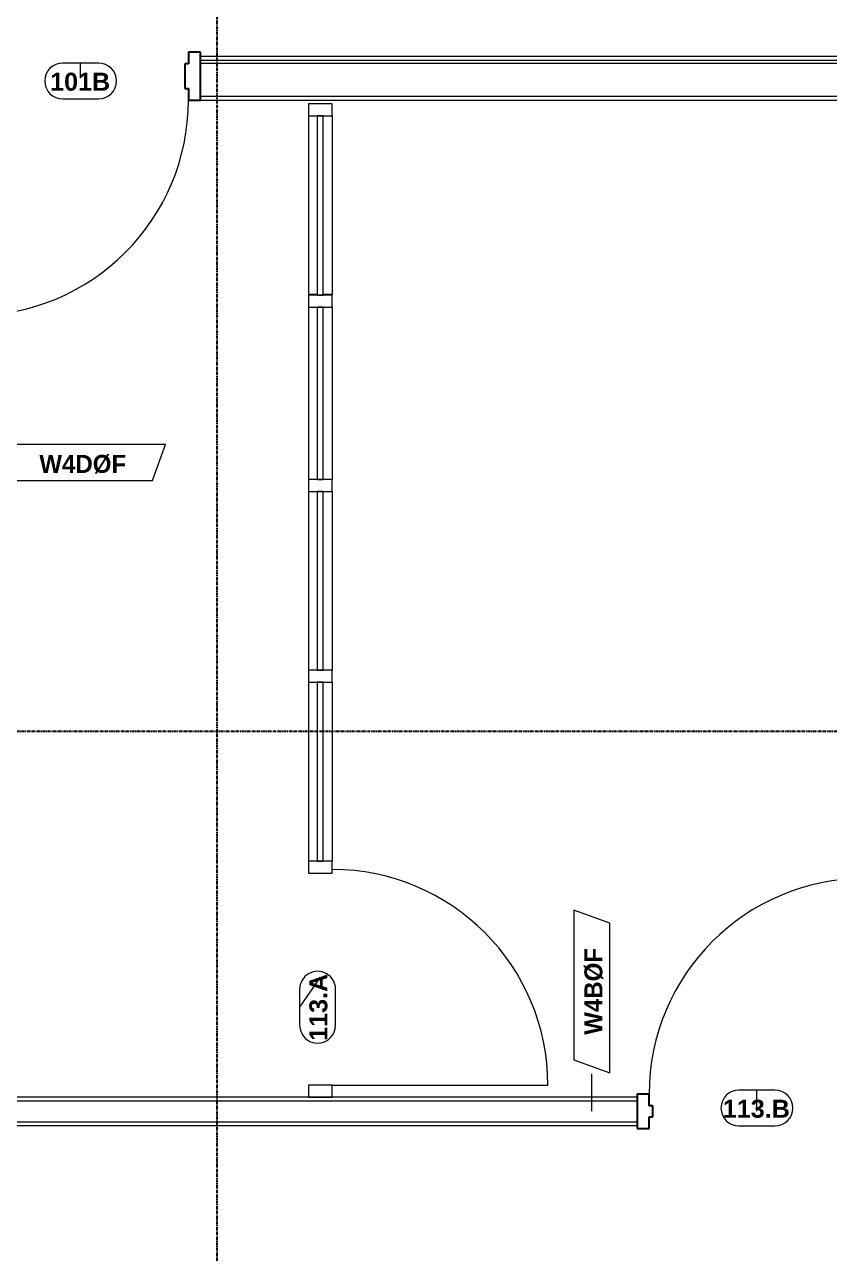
# Model space of a CAD drawing. Header units: inches. Extents: x -4058 to -1781, y 9814 to 12264.
# Drawn here: x -3186.5 to -3052.1, y 11448.1 to 11653.2 of the extents above; entities that cross this region are included whole.
import ezdxf

# ---------------------------------------------------------------- set-up
doc = ezdxf.new("R2010")
doc.units = ezdxf.units.IN
doc.header["$MEASUREMENT"] = 0
doc.linetypes.add('Grid Line 1_2_', pattern=[0.875, 0.5, -0.125, 0.125, -0.125])
for name, color, linetype, lineweight in [('0-1', 7, 'Continuous', 5), ('0-2', 7, 'Continuous', 9), ('A-DOOR-1', 7, 'Continuous', 9), ('A-DOOR-2', 10, 'Continuous', 30), ('A-DOOR-FRAM-2', 10, 'Continuous', 30), ('A-DOOR-IDEN', 31, 'Continuous', 9), ('A-GLAZ-CURT-1', 7, 'Continuous', 9), ('A-GLAZ-CWMG-1', 7, 'Continuous', 9), ('A-WALL-1', 7, 'Continuous', 9), ('A-WALL-2', 250, 'Continuous', 18), ('A-WALL-IDEN', 211, 'Continuous', 9), ('I-WALL-1', 7, 'Continuous', 9), ('S-GRID-1', 1, 'Grid Line 1_2_', 30)]:
    doc.layers.add(name, color=color, linetype=linetype, lineweight=lineweight)
doc.styles.add('Arial_B', font='arialbd.ttf', dxfattribs={"height": 3})
doc.styles.add('Century Gothic_B_1', font='GOTHICB.TTF', dxfattribs={"height": 3})

# ---------------------------------------------------------------- blocks, each defined once
blk = doc.blocks.new('STOREFRONT DOOR - WOOD STILE W_ GLASS INSET-2189325-UNIT PLANS - 1ST FLOOR')
at = {"layer": 'A-DOOR-1'}
blk.add_line((-18, -2), (-18, -38), dxfattribs=at)
blk.add_arc((-18, -2), 36, 270, 360, dxfattribs=at)
blk = doc.blocks.new('Rectangular Mullion - 2_ x 4_ - INTERIOR-2183591-UNIT PLANS - 1ST FLOOR')
at = {"layer": 'A-GLAZ-CWMG-1'}
for p, q in [((-2, 2), (0, 2)), ((-2, -2), (-2, 2)), ((0, 2), (0, -2)), ((0, -2), (-2, -2))]:
    blk.add_line(p, q, dxfattribs=at)
blk = doc.blocks.new('System Panel - SINGLE PANE - SAFETY GLAZING-2345236-UNIT PLANS - 1ST FLOOR')
at = {"layer": 'A-GLAZ-CURT-1'}
for p, q in [((14.93, 0.5), (-14.93, 0.5)), ((-14.93, 0.5), (-14.93, -0.5)), ((14.93, -0.5), (14.93, 0.5)), ((-14.93, -0.5), (14.93, -0.5))]:
    blk.add_line(p, q, dxfattribs=at)
blk = doc.blocks.new('System Panel - SINGLE PANE - SAFETY GLAZING-2345237-UNIT PLANS - 1ST FLOOR')
at = {"layer": 'A-GLAZ-CURT-1'}
for p, q in [((14.38, 0.5), (-14.38, 0.5)), ((-14.38, 0.5), (-14.38, -0.5)), ((14.38, -0.5), (14.38, 0.5)), ((-14.38, -0.5), (14.38, -0.5))]:
    blk.add_line(p, q, dxfattribs=at)
blk = doc.blocks.new('Rectangular Mullion - 2_ x 4_ - INTERIOR-2186737-UNIT PLANS - 1ST FLOOR')
at = {"layer": 'A-GLAZ-CWMG-1'}
for p, q in [((-3139.12, 11550.96), (-3139.12, 11545.42)), ((-3135.12, 11550.96), (-3135.12, 11545.42))]:
    blk.add_line(p, q, dxfattribs=at)
blk = doc.blocks.new('Rectangular Mullion - 2_ x 4_ - INTERIOR-2187069-UNIT PLANS - 1ST FLOOR')
at = {"layer": 'A-GLAZ-CWMG-1'}
for p, q in [((-3139.12, 11606.03), (-3139.12, 11577.28)), ((-3135.12, 11606.03), (-3135.12, 11577.28))]:
    blk.add_line(p, q, dxfattribs=at)
blk = doc.blocks.new('Rectangular Mullion - 2_ x 4_ - INTERIOR-2186757-UNIT PLANS - 1ST FLOOR')
at = {"layer": 'A-GLAZ-CWMG-1'}
for p, q in [((-3139.12, 11621.63), (-3139.12, 11608.13)), ((-3135.12, 11621.63), (-3135.12, 11608.13)), ((-3137.62, 11608.13), (-3139.12, 11608.13)), ((-3135.12, 11608.13), (-3136.62, 11608.13))]:
    blk.add_line(p, q, dxfattribs=at)
blk = doc.blocks.new('Rectangular Mullion - 2_ x 4_ - INTERIOR-2183529-UNIT PLANS - 1ST FLOOR')
at = {"layer": 'A-GLAZ-CWMG-1'}
for p, q in [((-1, 2), (1, 2)), ((-1, -2), (-1, 2)), ((1, 2), (1, -2)), ((1, -2), (-1, -2))]:
    blk.add_line(p, q, dxfattribs=at)
blk = doc.blocks.new('HOLLOW METAL - HM - METAL LEAF - 1HR - 3-0 x 7-0-2191993-UNIT PLANS - 1ST FLOOR')
at = {"layer": 'A-DOOR-1'}
blk.add_arc((18, 3.875), 36, 90, 180, dxfattribs=at)
at = {"layer": 'A-DOOR-2'}
for p, q in [((18, 39.875), (16.25, 39.875)), ((16.25, 39.875), (16.25, 3.875)), ((18, 3.875), (18, 39.875)), ((16.25, 3.875), (18, 3.875))]:
    blk.add_line(p, q, dxfattribs=at)
at = {"layer": 'A-DOOR-FRAM-2'}
for p, q in [((-18, 3.875), (-20, 3.875)), ((-20, 3.875), (-20, -4.125)), ((-18, 1.9375), (-18, 3.875)), ((18, 3.875), (18, 1.9375)), ((20, 3.875), (18, 3.875)), ((20, -4.125), (20, 3.875)), ((-17.375, 1.9375), (-18, 1.9375)), ((-17.375, -2.1875), (-17.375, 1.9375)), ((18, 1.9375), (17.375, 1.9375)), ((17.375, 1.9375), (17.375, -2.1875)), ((-18, -4.125), (-18, -2.1875)), ((-18, -2.1875), (-17.375, -2.1875)), ((17.375, -2.1875), (18, -2.1875)), ((18, -2.1875), (18, -4.125)), ((-20, -4.125), (-18, -4.125)), ((18, -4.125), (20, -4.125))]:
    blk.add_line(p, q, dxfattribs=at)
blk = doc.blocks.new('Rectangular Mullion - 2_ x 4_ - INTERIOR-2183554-UNIT PLANS - 1ST FLOOR')
at = {"layer": 'A-GLAZ-CWMG-1'}
for p, q in [((0, 2), (-2, 2)), ((-2, 2), (-2, -2)), ((0, -2), (0, 2)), ((-2, -2), (0, -2))]:
    blk.add_line(p, q, dxfattribs=at)
blk = doc.blocks.new('HOLLOW METAL - HM - WOOD LEAF - 3-0 x 7-0-2191990-UNIT PLANS - 1ST FLOOR')
at = {"layer": 'A-DOOR-1'}
blk.add_arc((18, 3.125), 36, 90, 180, dxfattribs=at)
at = {"layer": 'A-DOOR-2'}
for p, q in [((18, 39.125), (16.25, 39.125)), ((16.25, 39.125), (16.25, 3.125)), ((18, 3.125), (18, 39.125)), ((16.25, 3.125), (18, 3.125))]:
    blk.add_line(p, q, dxfattribs=at)
at = {"layer": 'A-DOOR-FRAM-2'}
for p, q in [((-18, 3.125), (-20, 3.125)), ((-20, 3.125), (-20, -2.625)), ((-18, 1.1875), (-18, 3.125)), ((18, 3.125), (18, 1.1875)), ((20, 3.125), (18, 3.125)), ((20, -2.625), (20, 3.125)), ((-17.375, 1.1875), (-18, 1.1875)), ((-17.375, -0.6875), (-17.375, 1.1875)), ((18, 1.1875), (17.375, 1.1875)), ((17.375, 1.1875), (17.375, -0.6875)), ((-18, -2.625), (-18, -0.6875)), ((-18, -0.6875), (-17.375, -0.6875)), ((17.375, -0.6875), (18, -0.6875)), ((18, -0.6875), (18, -2.625)), ((-20, -2.625), (-18, -2.625)), ((18, -2.625), (20, -2.625))]:
    blk.add_line(p, q, dxfattribs=at)
blk = doc.blocks.new('System Panel - SINGLE PANE - SAFETY GLAZING-2345248-UNIT PLANS - 1ST FLOOR')
at = {"layer": 'A-GLAZ-CURT-1'}
for p, q in [((14.93, 0.5), (-14.93, 0.5)), ((-14.93, 0.5), (-14.93, -0.5)), ((14.93, -0.5), (14.93, 0.5)), ((-14.93, -0.5), (14.93, -0.5))]:
    blk.add_line(p, q, dxfattribs=at)
blk = doc.blocks.new('Rectangular Mullion - 2_ x 4_ - INTERIOR-2186736-UNIT PLANS - 1ST FLOOR')
at = {"layer": 'A-GLAZ-CWMG-1'}
for p, q in [((-3139.12, 11543.42), (-3139.12, 11513.56)), ((-3135.12, 11543.42), (-3135.12, 11513.56))]:
    blk.add_line(p, q, dxfattribs=at)
blk = doc.blocks.new('Rectangular Mullion - 2_ x 4_ - INTERIOR-2186730-UNIT PLANS - 1ST FLOOR')
at = {"layer": 'A-GLAZ-CWMG-1'}
for p, q in [((-3139.12, 11575.28), (-3139.12, 11550.96)), ((-3135.12, 11575.28), (-3135.12, 11550.96))]:
    blk.add_line(p, q, dxfattribs=at)
blk = doc.blocks.new('Rectangular Mullion - 2_ x 4_ - INTERIOR-2186549-UNIT PLANS - 1ST FLOOR')
at = {"layer": 'A-GLAZ-CWMG-1'}
for p, q in [((-3139.12, 11637.99), (-3139.12, 11621.63)), ((-3135.12, 11637.99), (-3135.12, 11621.63))]:
    blk.add_line(p, q, dxfattribs=at)
blk = doc.blocks.new('System Panel - SINGLE PANE - SAFETY GLAZING-2345249-UNIT PLANS - 1ST FLOOR')
at = {"layer": 'A-GLAZ-CURT-1'}
for p, q in [((14.978125, 0.5), (-14.978125, 0.5)), ((-14.978125, 0.5), (-14.978125, -0.5)), ((14.978125, -0.5), (14.978125, 0.5)), ((-14.978125, -0.5), (14.978125, -0.5))]:
    blk.add_line(p, q, dxfattribs=at)
blk = doc.blocks.new('CTR - 1st Phase - Common Walls_rvt-1-UNIT PLANS - 1ST FLOOR')
at = {"layer": 'A-WALL-1'}
for p, q in [((-3084.22, 11474.16), (-3292.72, 11474.16)), ((-3292.72, 11469.41), (-3084.22, 11469.41))]:
    blk.add_line(p, q, dxfattribs=at)
at = {"layer": 'A-WALL-2'}
for p, q in [((-3157.14, 11647.24), (-2921.2, 11647.24)), ((-3157.14, 11646.74), (-2921.2, 11646.74)), ((-3157.14, 11641.24), (-2921.2, 11641.24)), ((-3292.72, 11473.54), (-3084.22, 11473.54)), ((-3292.72, 11470.04), (-3084.22, 11470.04))]:
    blk.add_line(p, q, dxfattribs=at)
at = {"layer": 'I-WALL-1'}
for p, q in [((-2921.2, 11647.86), (-3157.14, 11647.86)), ((-3157.14, 11640.61), (-2921.2, 11640.61))]:
    blk.add_line(p, q, dxfattribs=at)
at = {"layer": '0-2'}
for name, p, rotation in [('HOLLOW METAL - HM - METAL LEAF - 1HR - 3-0 x 7-0-2191993-UNIT PLANS - 1ST FLOOR', (-3177.14, 11644.49), 180), ('System Panel - SINGLE PANE - SAFETY GLAZING-2345249-UNIT PLANS - 1ST FLOOR', (-3137.12, 11623.01), 89.99999999999912), ('System Panel - SINGLE PANE - SAFETY GLAZING-2345237-UNIT PLANS - 1ST FLOOR', (-3137.12, 11591.65), 89.99999999999912), ('System Panel - SINGLE PANE - SAFETY GLAZING-2345236-UNIT PLANS - 1ST FLOOR', (-3137.12, 11560.35), 89.99999999999912), ('System Panel - SINGLE PANE - SAFETY GLAZING-2345248-UNIT PLANS - 1ST FLOOR', (-3137.12, 11528.49), 89.99999999999912), ('STOREFRONT DOOR - WOOD STILE W_ GLASS INSET-2189325-UNIT PLANS - 1ST FLOOR', (-3137.12, 11494.16), 89.99999999999912), ('Rectangular Mullion - 2_ x 4_ - INTERIOR-2183554-UNIT PLANS - 1ST FLOOR', (-3137.12, 11474.16), 269.9999999999991)]:
    blk.add_blockref(name, p, dxfattribs=dict(at, rotation=rotation))
at = {"layer": '0-2', "extrusion": (0, 0, -1), "rotation": 90.00000000000091}
for name, p in [('Rectangular Mullion - 2_ x 4_ - INTERIOR-2183591-UNIT PLANS - 1ST FLOOR', (3137.12, 11639.99)), ('Rectangular Mullion - 2_ x 4_ - INTERIOR-2183529-UNIT PLANS - 1ST FLOOR', (3137.12, 11607.03)), ('Rectangular Mullion - 2_ x 4_ - INTERIOR-2183529-UNIT PLANS - 1ST FLOOR', (3137.12, 11576.28)), ('Rectangular Mullion - 2_ x 4_ - INTERIOR-2183529-UNIT PLANS - 1ST FLOOR', (3137.12, 11544.42)), ('Rectangular Mullion - 2_ x 4_ - INTERIOR-2183529-UNIT PLANS - 1ST FLOOR', (3137.12, 11512.56))]:
    blk.add_blockref(name, p, dxfattribs=at)
at = {"layer": '0-2'}
for name, p in [('Rectangular Mullion - 2_ x 4_ - INTERIOR-2186549-UNIT PLANS - 1ST FLOOR', (0, 0)), ('Rectangular Mullion - 2_ x 4_ - INTERIOR-2186757-UNIT PLANS - 1ST FLOOR', (0, 0)), ('Rectangular Mullion - 2_ x 4_ - INTERIOR-2187069-UNIT PLANS - 1ST FLOOR', (0, 0)), ('Rectangular Mullion - 2_ x 4_ - INTERIOR-2186730-UNIT PLANS - 1ST FLOOR', (0, 0)), ('Rectangular Mullion - 2_ x 4_ - INTERIOR-2186737-UNIT PLANS - 1ST FLOOR', (0, 0)), ('Rectangular Mullion - 2_ x 4_ - INTERIOR-2186736-UNIT PLANS - 1ST FLOOR', (0, 0)), ('HOLLOW METAL - HM - WOOD LEAF - 3-0 x 7-0-2191990-UNIT PLANS - 1ST FLOOR', (-3064.22, 11471.54))]:
    blk.add_blockref(name, p, dxfattribs=at)
blk = doc.blocks.new('CTR - 1st Phase - Structure_rvt-1-UNIT PLANS - 1ST FLOOR')
at = {"layer": 'S-GRID-1'}
for p, q in [((-3154.32, 9814.03), (-3154.32, 12247.5)), ((-1781.27, 11535.19), (-4041.78, 11535.19))]:
    blk.add_line(p, q, dxfattribs=at)
blk = doc.blocks.new('Wall Tag - Arch Wall-3956453-UNIT PLANS - 1ST FLOOR')
at = {"layer": 'A-WALL-IDEN'}
for p, q in [((-0.3561, 0.0937), (-0.4244, -0.0937)), ((0.4244, 0.0937), (-0.3561, 0.0937)), ((0.3561, -0.0937), (0.4244, 0.0937)), ((-0.4244, -0.0937), (0.3561, -0.0937))]:
    blk.add_line(p, q, dxfattribs=at)
blk = doc.blocks.new('Door Tag - Mark - Instance-4122133-UNIT PLANS - 1ST FLOOR')
at = {"layer": 'A-DOOR-IDEN'}
for p, q in [((0.09375, 0.09375), (-0.09375, 0.09375)), ((-0.09375, -0.09375), (0.09375, -0.09375))]:
    blk.add_line(p, q, dxfattribs=at)
for centre, start, end in [((-0.09375, 0), 90, 270), ((0.09375, 0), 270, 90)]:
    blk.add_arc(centre, 0.09375, start, end, dxfattribs=at)

msp = doc.modelspace()

# ---------------------------------------------------------------- linework, layer by layer
at = {"layer": 'A-DOOR-IDEN'}
for p, q in [((-3177.14, 11644.24), (-3177.14, 11646.79)), ((-3137.12, 11494.16), (-3140.57, 11489.16)), ((-3064.22, 11471.79), (-3064.22, 11475.34))]:
    msp.add_line(p, q, dxfattribs=at)
at = {"layer": 'A-WALL-IDEN'}
msp.add_line((-3091.78, 11471.79), (-3091.78, 11478.06), dxfattribs=at)

# ---------------------------------------------------------------- block references
at = {"layer": '0-1'}
for name in ['CTR - 1st Phase - Structure_rvt-1-UNIT PLANS - 1ST FLOOR', 'CTR - 1st Phase - Common Walls_rvt-1-UNIT PLANS - 1ST FLOOR']:
    msp.add_blockref(name, (0, 0), dxfattribs=at)
at = {"layer": 'A-DOOR-IDEN', "xscale": 31.99999999999999, "yscale": 31.99999999999999, "zscale": 31.99999999999999}
for p in [(-3177.14, 11643.79), (-3064.22, 11472.34)]:
    msp.add_blockref('Door Tag - Mark - Instance-4122133-UNIT PLANS - 1ST FLOOR', p, dxfattribs=at)
at = {"layer": 'A-DOOR-IDEN', "xscale": 31.99999999999999, "yscale": 31.99999999999999, "zscale": 31.99999999999999, "rotation": 89.99999999999955}
msp.add_blockref('Door Tag - Mark - Instance-4122133-UNIT PLANS - 1ST FLOOR', (-3137.57, 11489.16), dxfattribs=at)
at = {"layer": 'A-WALL-IDEN', "xscale": 31.99999999999999, "yscale": 31.99999999999999, "zscale": 31.99999999999999}
msp.add_blockref('Wall Tag - Arch Wall-3956453-UNIT PLANS - 1ST FLOOR', (-3176.56, 11580.12), dxfattribs=at)
at = {"layer": 'A-WALL-IDEN', "xscale": 31.99999999999999, "yscale": 31.99999999999999, "zscale": 31.99999999999999, "rotation": 89.99999999999955}
msp.add_blockref('Wall Tag - Arch Wall-3956453-UNIT PLANS - 1ST FLOOR', (-3091.78, 11491.79), dxfattribs=at)

# ---------------------------------------------------------------- texts
at = {"layer": 'A-DOOR-IDEN', "char_height": 3, "attachment_point": 1, "style": 'Arial_B'}
for s, insert, width in [('101B', (-3182.23, 11645.17), 12.221), ('113.B', (-3069.91, 11473.72), 13.635)]:
    msp.add_mtext(s, dxfattribs=dict(at, insert=insert, width=width))
at = {"layer": 'A-DOOR-IDEN', "insert": (-3138.95, 11483.56), "char_height": 3, "width": 13.433, "attachment_point": 1, "rotation": 90, "style": 'Arial_B'}
msp.add_mtext('113.A', dxfattribs=at)
at = {"layer": 'A-WALL-IDEN', "insert": (-3184.03, 11581.37), "char_height": 3, "width": 17.978, "attachment_point": 1, "style": 'Century Gothic_B_1'}
msp.add_mtext('W4DØF', dxfattribs=at)
at = {"layer": 'A-WALL-IDEN', "insert": (-3093.03, 11484.57), "char_height": 3, "width": 17.372, "attachment_point": 1, "rotation": 90, "style": 'Century Gothic_B_1'}
msp.add_mtext('W4BØF', dxfattribs=at)

doc.saveas('drawing.dxf')
